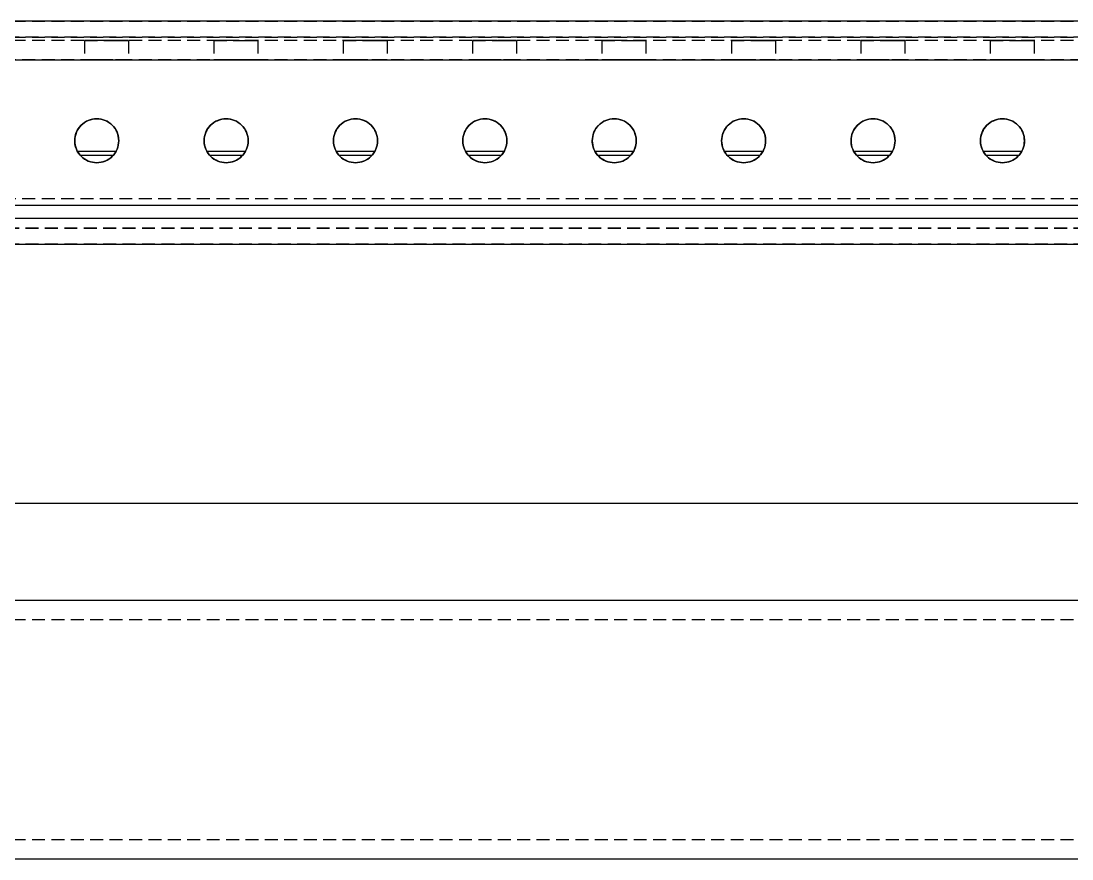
# Model space of a CAD drawing. Header units: metres. Extents: x -200 to 4040, y -1684 to 360.
# Drawn here: x 1688.3 to 1850.8, y -775 to -645.5 of the extents above; entities that cross this region are included whole.
import ezdxf

# ---------------------------------------------------------------- set-up
doc = ezdxf.new("R2010")
doc.units = ezdxf.units.M
doc.linetypes.add('DASHED2', pattern=[3, 2, -1])
for name, color, linetype in [('GIZLI', 8, 'DASHED2'), ('GORUNEN', 7, 'Continuous'), ('TEGET', 9, 'Continuous')]:
    doc.layers.add(name, color=color, linetype=linetype)

msp = doc.modelspace()

# ---------------------------------------------------------------- linework, layer by layer
at = {"layer": 'GIZLI'}
for points in [[(2630, -645.5), (445, -645.5)], [(445, -645.5), (2630, -645.5)], [(445, -645.5), (2630, -645.5)], [(2630, -648), (445, -648)], [(445, -648), (2630, -648)], [(2630, -648), (445, -648)], [(445, -648), (2630, -648)], [(2670, -648.5), (1121.5, -648.5)], [(2670, -648.5), (1121.5, -648.5)], [(1699.87, -648.5), (1698.1, -648.5)], [(1698.1, -648.5), (1703.13, -648.5)], [(1698.1, -648.5), (1698.1, -651.5)], [(1704.9, -648.5), (1699.87, -648.5)], [(1703.13, -648.5), (1704.9, -648.5)], [(1704.9, -648.5), (1704.9, -651.5)], [(1719.87, -648.5), (1718.1, -648.5)], [(1718.1, -648.5), (1723.13, -648.5)], [(1718.1, -648.5), (1718.1, -651.5)], [(1724.9, -648.5), (1719.87, -648.5)], [(1723.13, -648.5), (1724.9, -648.5)], [(1724.9, -648.5), (1724.9, -651.5)], [(1739.87, -648.5), (1738.1, -648.5)], [(1738.1, -648.5), (1743.13, -648.5)], [(1738.1, -648.5), (1738.1, -651.5)], [(1744.9, -648.5), (1739.87, -648.5)], [(1743.13, -648.5), (1744.9, -648.5)], [(1744.9, -648.5), (1744.9, -651.5)], [(1759.87, -648.5), (1758.1, -648.5)], [(1758.1, -648.5), (1763.13, -648.5)], [(1758.1, -648.5), (1758.1, -651.5)], [(1764.9, -648.5), (1759.87, -648.5)], [(1763.13, -648.5), (1764.9, -648.5)], [(1764.9, -648.5), (1764.9, -651.5)], [(1779.87, -648.5), (1778.1, -648.5)], [(1778.1, -648.5), (1783.13, -648.5)], [(1778.1, -648.5), (1778.1, -651.5)], [(1784.9, -648.5), (1779.87, -648.5)], [(1783.13, -648.5), (1784.9, -648.5)], [(1784.9, -648.5), (1784.9, -651.5)], [(1799.87, -648.5), (1798.1, -648.5)], [(1798.1, -648.5), (1803.13, -648.5)], [(1798.1, -648.5), (1798.1, -651.5)], [(1804.9, -648.5), (1799.87, -648.5)], [(1803.13, -648.5), (1804.9, -648.5)], [(1804.9, -648.5), (1804.9, -651.5)], [(1819.87, -648.5), (1818.1, -648.5)], [(1818.1, -648.5), (1823.13, -648.5)], [(1818.1, -648.5), (1818.1, -651.5)], [(1824.9, -648.5), (1819.87, -648.5)], [(1823.13, -648.5), (1824.9, -648.5)], [(1824.9, -648.5), (1824.9, -651.5)], [(1839.87, -648.5), (1838.1, -648.5)], [(1838.1, -648.5), (1843.13, -648.5)], [(1838.1, -648.5), (1838.1, -651.5)], [(1844.9, -648.5), (1839.87, -648.5)], [(1843.13, -648.5), (1844.9, -648.5)], [(1844.9, -648.5), (1844.9, -651.5)], [(3061.5, -651.5), (1121.5, -651.5)], [(3061.5, -651.5), (1121.5, -651.5)], [(1699.87, -651.5), (1698.1, -651.5)], [(1698.1, -651.5), (1703.13, -651.5)], [(1704.9, -651.5), (1699.87, -651.5)], [(1703.13, -651.5), (1704.9, -651.5)], [(1719.87, -651.5), (1718.1, -651.5)], [(1718.1, -651.5), (1723.13, -651.5)], [(1724.9, -651.5), (1719.87, -651.5)], [(1723.13, -651.5), (1724.9, -651.5)], [(1739.87, -651.5), (1738.1, -651.5)], [(1738.1, -651.5), (1743.13, -651.5)], [(1744.9, -651.5), (1739.87, -651.5)], [(1743.13, -651.5), (1744.9, -651.5)], [(1759.87, -651.5), (1758.1, -651.5)], [(1758.1, -651.5), (1763.13, -651.5)], [(1764.9, -651.5), (1759.87, -651.5)], [(1763.13, -651.5), (1764.9, -651.5)], [(1779.87, -651.5), (1778.1, -651.5)], [(1778.1, -651.5), (1783.13, -651.5)], [(1784.9, -651.5), (1779.87, -651.5)], [(1783.13, -651.5), (1784.9, -651.5)], [(1799.87, -651.5), (1798.1, -651.5)], [(1798.1, -651.5), (1803.13, -651.5)], [(1804.9, -651.5), (1799.87, -651.5)], [(1803.13, -651.5), (1804.9, -651.5)], [(1819.87, -651.5), (1818.1, -651.5)], [(1818.1, -651.5), (1823.13, -651.5)], [(1824.9, -651.5), (1819.87, -651.5)], [(1823.13, -651.5), (1824.9, -651.5)], [(1839.87, -651.5), (1838.1, -651.5)], [(1838.1, -651.5), (1843.13, -651.5)], [(1844.9, -651.5), (1839.87, -651.5)], [(1843.13, -651.5), (1844.9, -651.5)], [(1696.6, -664), (1696.615, -663.676), (1696.662, -663.355), (1696.738, -663.04), (1696.845, -662.733), (1696.98, -662.439), (1697.142, -662.158), (1697.331, -661.894), (1697.544, -661.649), (1697.779, -661.426), (1698.034, -661.226), (1698.307, -661.051), (1698.596, -660.903), (1698.897, -660.784), (1699.209, -660.693), (1699.528, -660.633), (1699.763, -660.608), (1700, -660.6)], [(1696.6, -664), (1696.616, -663.667), (1696.665, -663.337), (1696.746, -663.013), (1696.859, -662.699), (1697.001, -662.397), (1697.173, -662.111), (1697.372, -661.843), (1697.596, -661.596), (1697.843, -661.372), (1698.111, -661.173), (1698.397, -661.001), (1698.699, -660.859), (1699.013, -660.746), (1699.337, -660.665), (1699.667, -660.616), (1700, -660.6)], [(1700, -660.6), (1699.667, -660.616), (1699.337, -660.665), (1699.013, -660.746), (1698.699, -660.859), (1698.397, -661.001), (1698.111, -661.173), (1697.843, -661.372), (1697.596, -661.596), (1697.372, -661.843), (1697.173, -662.111), (1697.001, -662.397), (1696.859, -662.699), (1696.746, -663.013), (1696.665, -663.337), (1696.616, -663.667), (1696.6, -664)], [(1700, -660.6), (1700.324, -660.615), (1700.645, -660.662), (1700.96, -660.738), (1701.267, -660.845), (1701.561, -660.98), (1701.842, -661.142), (1702.106, -661.331), (1702.351, -661.544), (1702.574, -661.779), (1702.774, -662.034), (1702.949, -662.307), (1703.097, -662.596), (1703.216, -662.897), (1703.307, -663.209), (1703.367, -663.528), (1703.392, -663.763), (1703.4, -664)], [(1700, -660.6), (1700.333, -660.616), (1700.663, -660.665), (1700.987, -660.746), (1701.301, -660.859), (1701.603, -661.001), (1701.889, -661.173), (1702.157, -661.372), (1702.404, -661.596), (1702.628, -661.843), (1702.827, -662.111), (1702.999, -662.397), (1703.141, -662.699), (1703.254, -663.013), (1703.335, -663.337), (1703.384, -663.667), (1703.4, -664)], [(1703.4, -664), (1703.384, -663.667), (1703.335, -663.337), (1703.254, -663.013), (1703.141, -662.699), (1702.999, -662.397), (1702.827, -662.111), (1702.628, -661.843), (1702.404, -661.596), (1702.157, -661.372), (1701.889, -661.173), (1701.603, -661.001), (1701.301, -660.859), (1700.987, -660.746), (1700.663, -660.665), (1700.333, -660.616), (1700, -660.6)], [(1716.6, -664), (1716.615, -663.676), (1716.662, -663.355), (1716.738, -663.04), (1716.845, -662.733), (1716.98, -662.439), (1717.142, -662.158), (1717.331, -661.894), (1717.544, -661.649), (1717.779, -661.426), (1718.034, -661.226), (1718.307, -661.051), (1718.596, -660.903), (1718.897, -660.784), (1719.209, -660.693), (1719.528, -660.633), (1719.763, -660.608), (1720, -660.6)], [(1716.6, -664), (1716.616, -663.667), (1716.665, -663.337), (1716.746, -663.013), (1716.859, -662.699), (1717.001, -662.397), (1717.173, -662.111), (1717.372, -661.843), (1717.596, -661.596), (1717.843, -661.372), (1718.111, -661.173), (1718.397, -661.001), (1718.699, -660.859), (1719.013, -660.746), (1719.337, -660.665), (1719.667, -660.616), (1720, -660.6)], [(1720, -660.6), (1719.667, -660.616), (1719.337, -660.665), (1719.013, -660.746), (1718.699, -660.859), (1718.397, -661.001), (1718.111, -661.173), (1717.843, -661.372), (1717.596, -661.596), (1717.372, -661.843), (1717.173, -662.111), (1717.001, -662.397), (1716.859, -662.699), (1716.746, -663.013), (1716.665, -663.337), (1716.616, -663.667), (1716.6, -664)], [(1720, -660.6), (1720.324, -660.615), (1720.645, -660.662), (1720.96, -660.738), (1721.267, -660.845), (1721.561, -660.98), (1721.842, -661.142), (1722.106, -661.331), (1722.351, -661.544), (1722.574, -661.779), (1722.774, -662.034), (1722.949, -662.307), (1723.097, -662.596), (1723.216, -662.897), (1723.307, -663.209), (1723.367, -663.528), (1723.392, -663.763), (1723.4, -664)], [(1720, -660.6), (1720.333, -660.616), (1720.663, -660.665), (1720.987, -660.746), (1721.301, -660.859), (1721.603, -661.001), (1721.889, -661.173), (1722.157, -661.372), (1722.404, -661.596), (1722.628, -661.843), (1722.827, -662.111), (1722.999, -662.397), (1723.141, -662.699), (1723.254, -663.013), (1723.335, -663.337), (1723.384, -663.667), (1723.4, -664)], [(1723.4, -664), (1723.384, -663.667), (1723.335, -663.337), (1723.254, -663.013), (1723.141, -662.699), (1722.999, -662.397), (1722.827, -662.111), (1722.628, -661.843), (1722.404, -661.596), (1722.157, -661.372), (1721.889, -661.173), (1721.603, -661.001), (1721.301, -660.859), (1720.987, -660.746), (1720.663, -660.665), (1720.333, -660.616), (1720, -660.6)], [(1736.6, -664), (1736.615, -663.676), (1736.662, -663.355), (1736.738, -663.04), (1736.845, -662.733), (1736.98, -662.439), (1737.142, -662.158), (1737.331, -661.894), (1737.544, -661.649), (1737.779, -661.426), (1738.034, -661.226), (1738.307, -661.051), (1738.596, -660.903), (1738.897, -660.784), (1739.209, -660.693), (1739.528, -660.633), (1739.763, -660.608), (1740, -660.6)], [(1736.6, -664), (1736.616, -663.667), (1736.665, -663.337), (1736.746, -663.013), (1736.859, -662.699), (1737.001, -662.397), (1737.173, -662.111), (1737.372, -661.843), (1737.596, -661.596), (1737.843, -661.372), (1738.111, -661.173), (1738.397, -661.001), (1738.699, -660.859), (1739.013, -660.746), (1739.337, -660.665), (1739.667, -660.616), (1740, -660.6)], [(1740, -660.6), (1739.667, -660.616), (1739.337, -660.665), (1739.013, -660.746), (1738.699, -660.859), (1738.397, -661.001), (1738.111, -661.173), (1737.843, -661.372), (1737.596, -661.596), (1737.372, -661.843), (1737.173, -662.111), (1737.001, -662.397), (1736.859, -662.699), (1736.746, -663.013), (1736.665, -663.337), (1736.616, -663.667), (1736.6, -664)], [(1740, -660.6), (1740.324, -660.615), (1740.645, -660.662), (1740.96, -660.738), (1741.267, -660.845), (1741.561, -660.98), (1741.842, -661.142), (1742.106, -661.331), (1742.351, -661.544), (1742.574, -661.779), (1742.774, -662.034), (1742.949, -662.307), (1743.097, -662.596), (1743.216, -662.897), (1743.307, -663.209), (1743.367, -663.528), (1743.392, -663.763), (1743.4, -664)], [(1740, -660.6), (1740.333, -660.616), (1740.663, -660.665), (1740.987, -660.746), (1741.301, -660.859), (1741.603, -661.001), (1741.889, -661.173), (1742.157, -661.372), (1742.404, -661.596), (1742.628, -661.843), (1742.827, -662.111), (1742.999, -662.397), (1743.141, -662.699), (1743.254, -663.013), (1743.335, -663.337), (1743.384, -663.667), (1743.4, -664)], [(1743.4, -664), (1743.384, -663.667), (1743.335, -663.337), (1743.254, -663.013), (1743.141, -662.699), (1742.999, -662.397), (1742.827, -662.111), (1742.628, -661.843), (1742.404, -661.596), (1742.157, -661.372), (1741.889, -661.173), (1741.603, -661.001), (1741.301, -660.859), (1740.987, -660.746), (1740.663, -660.665), (1740.333, -660.616), (1740, -660.6)], [(1756.6, -664), (1756.615, -663.676), (1756.662, -663.355), (1756.738, -663.04), (1756.845, -662.733), (1756.98, -662.439), (1757.142, -662.158), (1757.331, -661.894), (1757.544, -661.649), (1757.779, -661.426), (1758.034, -661.226), (1758.307, -661.051), (1758.596, -660.903), (1758.897, -660.784), (1759.209, -660.693), (1759.528, -660.633), (1759.763, -660.608), (1760, -660.6)], [(1756.6, -664), (1756.616, -663.667), (1756.665, -663.337), (1756.746, -663.013), (1756.859, -662.699), (1757.001, -662.397), (1757.173, -662.111), (1757.372, -661.843), (1757.596, -661.596), (1757.843, -661.372), (1758.111, -661.173), (1758.397, -661.001), (1758.699, -660.859), (1759.013, -660.746), (1759.337, -660.665), (1759.667, -660.616), (1760, -660.6)], [(1760, -660.6), (1759.667, -660.616), (1759.337, -660.665), (1759.013, -660.746), (1758.699, -660.859), (1758.397, -661.001), (1758.111, -661.173), (1757.843, -661.372), (1757.596, -661.596), (1757.372, -661.843), (1757.173, -662.111), (1757.001, -662.397), (1756.859, -662.699), (1756.746, -663.013), (1756.665, -663.337), (1756.616, -663.667), (1756.6, -664)], [(1760, -660.6), (1760.324, -660.615), (1760.645, -660.662), (1760.96, -660.738), (1761.267, -660.845), (1761.561, -660.98), (1761.842, -661.142), (1762.106, -661.331), (1762.351, -661.544), (1762.574, -661.779), (1762.774, -662.034), (1762.949, -662.307), (1763.097, -662.596), (1763.216, -662.897), (1763.307, -663.209), (1763.367, -663.528), (1763.392, -663.763), (1763.4, -664)], [(1760, -660.6), (1760.333, -660.616), (1760.663, -660.665), (1760.987, -660.746), (1761.301, -660.859), (1761.603, -661.001), (1761.889, -661.173), (1762.157, -661.372), (1762.404, -661.596), (1762.628, -661.843), (1762.827, -662.111), (1762.999, -662.397), (1763.141, -662.699), (1763.254, -663.013), (1763.335, -663.337), (1763.384, -663.667), (1763.4, -664)], [(1763.4, -664), (1763.384, -663.667), (1763.335, -663.337), (1763.254, -663.013), (1763.141, -662.699), (1762.999, -662.397), (1762.827, -662.111), (1762.628, -661.843), (1762.404, -661.596), (1762.157, -661.372), (1761.889, -661.173), (1761.603, -661.001), (1761.301, -660.859), (1760.987, -660.746), (1760.663, -660.665), (1760.333, -660.616), (1760, -660.6)], [(1776.6, -664), (1776.615, -663.676), (1776.662, -663.355), (1776.738, -663.04), (1776.845, -662.733), (1776.98, -662.439), (1777.142, -662.158), (1777.331, -661.894), (1777.544, -661.649), (1777.779, -661.426), (1778.034, -661.226), (1778.307, -661.051), (1778.596, -660.903), (1778.897, -660.784), (1779.209, -660.693), (1779.528, -660.633), (1779.763, -660.608), (1780, -660.6)], [(1776.6, -664), (1776.616, -663.667), (1776.665, -663.337), (1776.746, -663.013), (1776.859, -662.699), (1777.001, -662.397), (1777.173, -662.111), (1777.372, -661.843), (1777.596, -661.596), (1777.843, -661.372), (1778.111, -661.173), (1778.397, -661.001), (1778.699, -660.859), (1779.013, -660.746), (1779.337, -660.665), (1779.667, -660.616), (1780, -660.6)], [(1780, -660.6), (1779.667, -660.616), (1779.337, -660.665), (1779.013, -660.746), (1778.699, -660.859), (1778.397, -661.001), (1778.111, -661.173), (1777.843, -661.372), (1777.596, -661.596), (1777.372, -661.843), (1777.173, -662.111), (1777.001, -662.397), (1776.859, -662.699), (1776.746, -663.013), (1776.665, -663.337), (1776.616, -663.667), (1776.6, -664)], [(1780, -660.6), (1780.324, -660.615), (1780.645, -660.662), (1780.96, -660.738), (1781.267, -660.845), (1781.561, -660.98), (1781.842, -661.142), (1782.106, -661.331), (1782.351, -661.544), (1782.574, -661.779), (1782.774, -662.034), (1782.949, -662.307), (1783.097, -662.596), (1783.216, -662.897), (1783.307, -663.209), (1783.367, -663.528), (1783.392, -663.763), (1783.4, -664)], [(1780, -660.6), (1780.333, -660.616), (1780.663, -660.665), (1780.987, -660.746), (1781.301, -660.859), (1781.603, -661.001), (1781.889, -661.173), (1782.157, -661.372), (1782.404, -661.596), (1782.628, -661.843), (1782.827, -662.111), (1782.999, -662.397), (1783.141, -662.699), (1783.254, -663.013), (1783.335, -663.337), (1783.384, -663.667), (1783.4, -664)], [(1783.4, -664), (1783.384, -663.667), (1783.335, -663.337), (1783.254, -663.013), (1783.141, -662.699), (1782.999, -662.397), (1782.827, -662.111), (1782.628, -661.843), (1782.404, -661.596), (1782.157, -661.372), (1781.889, -661.173), (1781.603, -661.001), (1781.301, -660.859), (1780.987, -660.746), (1780.663, -660.665), (1780.333, -660.616), (1780, -660.6)], [(1796.6, -664), (1796.615, -663.676), (1796.662, -663.355), (1796.738, -663.04), (1796.845, -662.733), (1796.98, -662.439), (1797.142, -662.158), (1797.331, -661.894), (1797.544, -661.649), (1797.779, -661.426), (1798.034, -661.226), (1798.307, -661.051), (1798.596, -660.903), (1798.897, -660.784), (1799.209, -660.693), (1799.528, -660.633), (1799.763, -660.608), (1800, -660.6)], [(1796.6, -664), (1796.616, -663.667), (1796.665, -663.337), (1796.746, -663.013), (1796.859, -662.699), (1797.001, -662.397), (1797.173, -662.111), (1797.372, -661.843), (1797.596, -661.596), (1797.843, -661.372), (1798.111, -661.173), (1798.397, -661.001), (1798.699, -660.859), (1799.013, -660.746), (1799.337, -660.665), (1799.667, -660.616), (1800, -660.6)], [(1800, -660.6), (1799.667, -660.616), (1799.337, -660.665), (1799.013, -660.746), (1798.699, -660.859), (1798.397, -661.001), (1798.111, -661.173), (1797.843, -661.372), (1797.596, -661.596), (1797.372, -661.843), (1797.173, -662.111), (1797.001, -662.397), (1796.859, -662.699), (1796.746, -663.013), (1796.665, -663.337), (1796.616, -663.667), (1796.6, -664)], [(1800, -660.6), (1800.324, -660.615), (1800.645, -660.662), (1800.96, -660.738), (1801.267, -660.845), (1801.561, -660.98), (1801.842, -661.142), (1802.106, -661.331), (1802.351, -661.544), (1802.574, -661.779), (1802.774, -662.034), (1802.949, -662.307), (1803.097, -662.596), (1803.216, -662.897), (1803.307, -663.209), (1803.367, -663.528), (1803.392, -663.763), (1803.4, -664)], [(1800, -660.6), (1800.333, -660.616), (1800.663, -660.665), (1800.987, -660.746), (1801.301, -660.859), (1801.603, -661.001), (1801.889, -661.173), (1802.157, -661.372), (1802.404, -661.596), (1802.628, -661.843), (1802.827, -662.111), (1802.999, -662.397), (1803.141, -662.699), (1803.254, -663.013), (1803.335, -663.337), (1803.384, -663.667), (1803.4, -664)], [(1803.4, -664), (1803.384, -663.667), (1803.335, -663.337), (1803.254, -663.013), (1803.141, -662.699), (1802.999, -662.397), (1802.827, -662.111), (1802.628, -661.843), (1802.404, -661.596), (1802.157, -661.372), (1801.889, -661.173), (1801.603, -661.001), (1801.301, -660.859), (1800.987, -660.746), (1800.663, -660.665), (1800.333, -660.616), (1800, -660.6)], [(1816.6, -664), (1816.615, -663.676), (1816.662, -663.355), (1816.738, -663.04), (1816.845, -662.733), (1816.98, -662.439), (1817.142, -662.158), (1817.331, -661.894), (1817.544, -661.649), (1817.779, -661.426), (1818.034, -661.226), (1818.307, -661.051), (1818.596, -660.903), (1818.897, -660.784), (1819.209, -660.693), (1819.528, -660.633), (1819.763, -660.608), (1820, -660.6)], [(1816.6, -664), (1816.616, -663.667), (1816.665, -663.337), (1816.746, -663.013), (1816.859, -662.699), (1817.001, -662.397), (1817.173, -662.111), (1817.372, -661.843), (1817.596, -661.596), (1817.843, -661.372), (1818.111, -661.173), (1818.397, -661.001), (1818.699, -660.859), (1819.013, -660.746), (1819.337, -660.665), (1819.667, -660.616), (1820, -660.6)], [(1820, -660.6), (1819.667, -660.616), (1819.337, -660.665), (1819.013, -660.746), (1818.699, -660.859), (1818.397, -661.001), (1818.111, -661.173), (1817.843, -661.372), (1817.596, -661.596), (1817.372, -661.843), (1817.173, -662.111), (1817.001, -662.397), (1816.859, -662.699), (1816.746, -663.013), (1816.665, -663.337), (1816.616, -663.667), (1816.6, -664)], [(1820, -660.6), (1820.324, -660.615), (1820.645, -660.662), (1820.96, -660.738), (1821.267, -660.845), (1821.561, -660.98), (1821.842, -661.142), (1822.106, -661.331), (1822.351, -661.544), (1822.574, -661.779), (1822.774, -662.034), (1822.949, -662.307), (1823.097, -662.596), (1823.216, -662.897), (1823.307, -663.209), (1823.367, -663.528), (1823.392, -663.763), (1823.4, -664)], [(1820, -660.6), (1820.333, -660.616), (1820.663, -660.665), (1820.987, -660.746), (1821.301, -660.859), (1821.603, -661.001), (1821.889, -661.173), (1822.157, -661.372), (1822.404, -661.596), (1822.628, -661.843), (1822.827, -662.111), (1822.999, -662.397), (1823.141, -662.699), (1823.254, -663.013), (1823.335, -663.337), (1823.384, -663.667), (1823.4, -664)], [(1823.4, -664), (1823.384, -663.667), (1823.335, -663.337), (1823.254, -663.013), (1823.141, -662.699), (1822.999, -662.397), (1822.827, -662.111), (1822.628, -661.843), (1822.404, -661.596), (1822.157, -661.372), (1821.889, -661.173), (1821.603, -661.001), (1821.301, -660.859), (1820.987, -660.746), (1820.663, -660.665), (1820.333, -660.616), (1820, -660.6)], [(1836.6, -664), (1836.615, -663.676), (1836.662, -663.355), (1836.738, -663.04), (1836.845, -662.733), (1836.98, -662.439), (1837.142, -662.158), (1837.331, -661.894), (1837.544, -661.649), (1837.779, -661.426), (1838.034, -661.226), (1838.307, -661.051), (1838.596, -660.903), (1838.897, -660.784), (1839.209, -660.693), (1839.528, -660.633), (1839.763, -660.608), (1840, -660.6)], [(1836.6, -664), (1836.616, -663.667), (1836.665, -663.337), (1836.746, -663.013), (1836.859, -662.699), (1837.001, -662.397), (1837.173, -662.111), (1837.372, -661.843), (1837.596, -661.596), (1837.843, -661.372), (1838.111, -661.173), (1838.397, -661.001), (1838.699, -660.859), (1839.013, -660.746), (1839.337, -660.665), (1839.667, -660.616), (1840, -660.6)], [(1840, -660.6), (1839.667, -660.616), (1839.337, -660.665), (1839.013, -660.746), (1838.699, -660.859), (1838.397, -661.001), (1838.111, -661.173), (1837.843, -661.372), (1837.596, -661.596), (1837.372, -661.843), (1837.173, -662.111), (1837.001, -662.397), (1836.859, -662.699), (1836.746, -663.013), (1836.665, -663.337), (1836.616, -663.667), (1836.6, -664)], [(1840, -660.6), (1840.324, -660.615), (1840.645, -660.662), (1840.96, -660.738), (1841.267, -660.845), (1841.561, -660.98), (1841.842, -661.142), (1842.106, -661.331), (1842.351, -661.544), (1842.574, -661.779), (1842.774, -662.034), (1842.949, -662.307), (1843.097, -662.596), (1843.216, -662.897), (1843.307, -663.209), (1843.367, -663.528), (1843.392, -663.763), (1843.4, -664)], [(1840, -660.6), (1840.333, -660.616), (1840.663, -660.665), (1840.987, -660.746), (1841.301, -660.859), (1841.603, -661.001), (1841.889, -661.173), (1842.157, -661.372), (1842.404, -661.596), (1842.628, -661.843), (1842.827, -662.111), (1842.999, -662.397), (1843.141, -662.699), (1843.254, -663.013), (1843.335, -663.337), (1843.384, -663.667), (1843.4, -664)], [(1843.4, -664), (1843.384, -663.667), (1843.335, -663.337), (1843.254, -663.013), (1843.141, -662.699), (1842.999, -662.397), (1842.827, -662.111), (1842.628, -661.843), (1842.404, -661.596), (1842.157, -661.372), (1841.889, -661.173), (1841.603, -661.001), (1841.301, -660.859), (1840.987, -660.746), (1840.663, -660.665), (1840.333, -660.616), (1840, -660.6)], [(1700, -667.4), (1699.676, -667.385), (1699.355, -667.338), (1699.04, -667.262), (1698.733, -667.155), (1698.439, -667.02), (1698.158, -666.858), (1697.894, -666.669), (1697.649, -666.456), (1697.426, -666.221), (1697.226, -665.966), (1697.051, -665.693), (1696.903, -665.404), (1696.784, -665.103), (1696.693, -664.791), (1696.633, -664.472), (1696.608, -664.237), (1696.6, -664)], [(1700, -667.4), (1699.667, -667.384), (1699.337, -667.335), (1699.013, -667.254), (1698.699, -667.141), (1698.397, -666.999), (1698.111, -666.827), (1697.843, -666.628), (1697.596, -666.404), (1697.372, -666.157), (1697.173, -665.889), (1697.001, -665.603), (1696.859, -665.301), (1696.746, -664.987), (1696.665, -664.663), (1696.616, -664.333), (1696.6, -664)], [(1696.6, -664), (1696.616, -664.333), (1696.665, -664.663), (1696.746, -664.987), (1696.859, -665.301), (1697.001, -665.603), (1697.173, -665.889), (1697.372, -666.157), (1697.596, -666.404), (1697.843, -666.628), (1698.111, -666.827), (1698.397, -666.999), (1698.699, -667.141), (1699.013, -667.254), (1699.337, -667.335), (1699.667, -667.384), (1700, -667.4)], [(1703.4, -664), (1703.385, -664.324), (1703.338, -664.645), (1703.262, -664.96), (1703.155, -665.267), (1703.02, -665.561), (1702.858, -665.842), (1702.669, -666.106), (1702.456, -666.351), (1702.221, -666.574), (1701.966, -666.774), (1701.693, -666.949), (1701.404, -667.097), (1701.103, -667.216), (1700.791, -667.307), (1700.472, -667.367), (1700.237, -667.392), (1700, -667.4)], [(1703.4, -664), (1703.384, -664.333), (1703.335, -664.663), (1703.254, -664.987), (1703.141, -665.301), (1702.999, -665.603), (1702.827, -665.889), (1702.628, -666.157), (1702.404, -666.404), (1702.157, -666.628), (1701.889, -666.827), (1701.603, -666.999), (1701.301, -667.141), (1700.987, -667.254), (1700.663, -667.335), (1700.333, -667.384), (1700, -667.4)], [(1700, -667.4), (1700.333, -667.384), (1700.663, -667.335), (1700.987, -667.254), (1701.301, -667.141), (1701.603, -666.999), (1701.889, -666.827), (1702.157, -666.628), (1702.404, -666.404), (1702.628, -666.157), (1702.827, -665.889), (1702.999, -665.603), (1703.141, -665.301), (1703.254, -664.987), (1703.335, -664.663), (1703.384, -664.333), (1703.4, -664)], [(1720, -667.4), (1719.676, -667.385), (1719.355, -667.338), (1719.04, -667.262), (1718.733, -667.155), (1718.439, -667.02), (1718.158, -666.858), (1717.894, -666.669), (1717.649, -666.456), (1717.426, -666.221), (1717.226, -665.966), (1717.051, -665.693), (1716.903, -665.404), (1716.784, -665.103), (1716.693, -664.791), (1716.633, -664.472), (1716.608, -664.237), (1716.6, -664)], [(1720, -667.4), (1719.667, -667.384), (1719.337, -667.335), (1719.013, -667.254), (1718.699, -667.141), (1718.397, -666.999), (1718.111, -666.827), (1717.843, -666.628), (1717.596, -666.404), (1717.372, -666.157), (1717.173, -665.889), (1717.001, -665.603), (1716.859, -665.301), (1716.746, -664.987), (1716.665, -664.663), (1716.616, -664.333), (1716.6, -664)], [(1716.6, -664), (1716.616, -664.333), (1716.665, -664.663), (1716.746, -664.987), (1716.859, -665.301), (1717.001, -665.603), (1717.173, -665.889), (1717.372, -666.157), (1717.596, -666.404), (1717.843, -666.628), (1718.111, -666.827), (1718.397, -666.999), (1718.699, -667.141), (1719.013, -667.254), (1719.337, -667.335), (1719.667, -667.384), (1720, -667.4)], [(1723.4, -664), (1723.385, -664.324), (1723.338, -664.645), (1723.262, -664.96), (1723.155, -665.267), (1723.02, -665.561), (1722.858, -665.842), (1722.669, -666.106), (1722.456, -666.351), (1722.221, -666.574), (1721.966, -666.774), (1721.693, -666.949), (1721.404, -667.097), (1721.103, -667.216), (1720.791, -667.307), (1720.472, -667.367), (1720.237, -667.392), (1720, -667.4)], [(1723.4, -664), (1723.384, -664.333), (1723.335, -664.663), (1723.254, -664.987), (1723.141, -665.301), (1722.999, -665.603), (1722.827, -665.889), (1722.628, -666.157), (1722.404, -666.404), (1722.157, -666.628), (1721.889, -666.827), (1721.603, -666.999), (1721.301, -667.141), (1720.987, -667.254), (1720.663, -667.335), (1720.333, -667.384), (1720, -667.4)], [(1720, -667.4), (1720.333, -667.384), (1720.663, -667.335), (1720.987, -667.254), (1721.301, -667.141), (1721.603, -666.999), (1721.889, -666.827), (1722.157, -666.628), (1722.404, -666.404), (1722.628, -666.157), (1722.827, -665.889), (1722.999, -665.603), (1723.141, -665.301), (1723.254, -664.987), (1723.335, -664.663), (1723.384, -664.333), (1723.4, -664)], [(1740, -667.4), (1739.676, -667.385), (1739.355, -667.338), (1739.04, -667.262), (1738.733, -667.155), (1738.439, -667.02), (1738.158, -666.858), (1737.894, -666.669), (1737.649, -666.456), (1737.426, -666.221), (1737.226, -665.966), (1737.051, -665.693), (1736.903, -665.404), (1736.784, -665.103), (1736.693, -664.791), (1736.633, -664.472), (1736.608, -664.237), (1736.6, -664)], [(1740, -667.4), (1739.667, -667.384), (1739.337, -667.335), (1739.013, -667.254), (1738.699, -667.141), (1738.397, -666.999), (1738.111, -666.827), (1737.843, -666.628), (1737.596, -666.404), (1737.372, -666.157), (1737.173, -665.889), (1737.001, -665.603), (1736.859, -665.301), (1736.746, -664.987), (1736.665, -664.663), (1736.616, -664.333), (1736.6, -664)], [(1736.6, -664), (1736.616, -664.333), (1736.665, -664.663), (1736.746, -664.987), (1736.859, -665.301), (1737.001, -665.603), (1737.173, -665.889), (1737.372, -666.157), (1737.596, -666.404), (1737.843, -666.628), (1738.111, -666.827), (1738.397, -666.999), (1738.699, -667.141), (1739.013, -667.254), (1739.337, -667.335), (1739.667, -667.384), (1740, -667.4)], [(1743.4, -664), (1743.385, -664.324), (1743.338, -664.645), (1743.262, -664.96), (1743.155, -665.267), (1743.02, -665.561), (1742.858, -665.842), (1742.669, -666.106), (1742.456, -666.351), (1742.221, -666.574), (1741.966, -666.774), (1741.693, -666.949), (1741.404, -667.097), (1741.103, -667.216), (1740.791, -667.307), (1740.472, -667.367), (1740.237, -667.392), (1740, -667.4)], [(1743.4, -664), (1743.384, -664.333), (1743.335, -664.663), (1743.254, -664.987), (1743.141, -665.301), (1742.999, -665.603), (1742.827, -665.889), (1742.628, -666.157), (1742.404, -666.404), (1742.157, -666.628), (1741.889, -666.827), (1741.603, -666.999), (1741.301, -667.141), (1740.987, -667.254), (1740.663, -667.335), (1740.333, -667.384), (1740, -667.4)], [(1740, -667.4), (1740.333, -667.384), (1740.663, -667.335), (1740.987, -667.254), (1741.301, -667.141), (1741.603, -666.999), (1741.889, -666.827), (1742.157, -666.628), (1742.404, -666.404), (1742.628, -666.157), (1742.827, -665.889), (1742.999, -665.603), (1743.141, -665.301), (1743.254, -664.987), (1743.335, -664.663), (1743.384, -664.333), (1743.4, -664)], [(1760, -667.4), (1759.676, -667.385), (1759.355, -667.338), (1759.04, -667.262), (1758.733, -667.155), (1758.439, -667.02), (1758.158, -666.858), (1757.894, -666.669), (1757.649, -666.456), (1757.426, -666.221), (1757.226, -665.966), (1757.051, -665.693), (1756.903, -665.404), (1756.784, -665.103), (1756.693, -664.791), (1756.633, -664.472), (1756.608, -664.237), (1756.6, -664)], [(1760, -667.4), (1759.667, -667.384), (1759.337, -667.335), (1759.013, -667.254), (1758.699, -667.141), (1758.397, -666.999), (1758.111, -666.827), (1757.843, -666.628), (1757.596, -666.404), (1757.372, -666.157), (1757.173, -665.889), (1757.001, -665.603), (1756.859, -665.301), (1756.746, -664.987), (1756.665, -664.663), (1756.616, -664.333), (1756.6, -664)], [(1756.6, -664), (1756.616, -664.333), (1756.665, -664.663), (1756.746, -664.987), (1756.859, -665.301), (1757.001, -665.603), (1757.173, -665.889), (1757.372, -666.157), (1757.596, -666.404), (1757.843, -666.628), (1758.111, -666.827), (1758.397, -666.999), (1758.699, -667.141), (1759.013, -667.254), (1759.337, -667.335), (1759.667, -667.384), (1760, -667.4)], [(1763.4, -664), (1763.385, -664.324), (1763.338, -664.645), (1763.262, -664.96), (1763.155, -665.267), (1763.02, -665.561), (1762.858, -665.842), (1762.669, -666.106), (1762.456, -666.351), (1762.221, -666.574), (1761.966, -666.774), (1761.693, -666.949), (1761.404, -667.097), (1761.103, -667.216), (1760.791, -667.307), (1760.472, -667.367), (1760.237, -667.392), (1760, -667.4)], [(1763.4, -664), (1763.384, -664.333), (1763.335, -664.663), (1763.254, -664.987), (1763.141, -665.301), (1762.999, -665.603), (1762.827, -665.889), (1762.628, -666.157), (1762.404, -666.404), (1762.157, -666.628), (1761.889, -666.827), (1761.603, -666.999), (1761.301, -667.141), (1760.987, -667.254), (1760.663, -667.335), (1760.333, -667.384), (1760, -667.4)], [(1760, -667.4), (1760.333, -667.384), (1760.663, -667.335), (1760.987, -667.254), (1761.301, -667.141), (1761.603, -666.999), (1761.889, -666.827), (1762.157, -666.628), (1762.404, -666.404), (1762.628, -666.157), (1762.827, -665.889), (1762.999, -665.603), (1763.141, -665.301), (1763.254, -664.987), (1763.335, -664.663), (1763.384, -664.333), (1763.4, -664)], [(1780, -667.4), (1779.676, -667.385), (1779.355, -667.338), (1779.04, -667.262), (1778.733, -667.155), (1778.439, -667.02), (1778.158, -666.858), (1777.894, -666.669), (1777.649, -666.456), (1777.426, -666.221), (1777.226, -665.966), (1777.051, -665.693), (1776.903, -665.404), (1776.784, -665.103), (1776.693, -664.791), (1776.633, -664.472), (1776.608, -664.237), (1776.6, -664)], [(1780, -667.4), (1779.667, -667.384), (1779.337, -667.335), (1779.013, -667.254), (1778.699, -667.141), (1778.397, -666.999), (1778.111, -666.827), (1777.843, -666.628), (1777.596, -666.404), (1777.372, -666.157), (1777.173, -665.889), (1777.001, -665.603), (1776.859, -665.301), (1776.746, -664.987), (1776.665, -664.663), (1776.616, -664.333), (1776.6, -664)], [(1776.6, -664), (1776.616, -664.333), (1776.665, -664.663), (1776.746, -664.987), (1776.859, -665.301), (1777.001, -665.603), (1777.173, -665.889), (1777.372, -666.157), (1777.596, -666.404), (1777.843, -666.628), (1778.111, -666.827), (1778.397, -666.999), (1778.699, -667.141), (1779.013, -667.254), (1779.337, -667.335), (1779.667, -667.384), (1780, -667.4)], [(1783.4, -664), (1783.385, -664.324), (1783.338, -664.645), (1783.262, -664.96), (1783.155, -665.267), (1783.02, -665.561), (1782.858, -665.842), (1782.669, -666.106), (1782.456, -666.351), (1782.221, -666.574), (1781.966, -666.774), (1781.693, -666.949), (1781.404, -667.097), (1781.103, -667.216), (1780.791, -667.307), (1780.472, -667.367), (1780.237, -667.392), (1780, -667.4)], [(1783.4, -664), (1783.384, -664.333), (1783.335, -664.663), (1783.254, -664.987), (1783.141, -665.301), (1782.999, -665.603), (1782.827, -665.889), (1782.628, -666.157), (1782.404, -666.404), (1782.157, -666.628), (1781.889, -666.827), (1781.603, -666.999), (1781.301, -667.141), (1780.987, -667.254), (1780.663, -667.335), (1780.333, -667.384), (1780, -667.4)], [(1780, -667.4), (1780.333, -667.384), (1780.663, -667.335), (1780.987, -667.254), (1781.301, -667.141), (1781.603, -666.999), (1781.889, -666.827), (1782.157, -666.628), (1782.404, -666.404), (1782.628, -666.157), (1782.827, -665.889), (1782.999, -665.603), (1783.141, -665.301), (1783.254, -664.987), (1783.335, -664.663), (1783.384, -664.333), (1783.4, -664)], [(1800, -667.4), (1799.676, -667.385), (1799.355, -667.338), (1799.04, -667.262), (1798.733, -667.155), (1798.439, -667.02), (1798.158, -666.858), (1797.894, -666.669), (1797.649, -666.456), (1797.426, -666.221), (1797.226, -665.966), (1797.051, -665.693), (1796.903, -665.404), (1796.784, -665.103), (1796.693, -664.791), (1796.633, -664.472), (1796.608, -664.237), (1796.6, -664)], [(1800, -667.4), (1799.667, -667.384), (1799.337, -667.335), (1799.013, -667.254), (1798.699, -667.141), (1798.397, -666.999), (1798.111, -666.827), (1797.843, -666.628), (1797.596, -666.404), (1797.372, -666.157), (1797.173, -665.889), (1797.001, -665.603), (1796.859, -665.301), (1796.746, -664.987), (1796.665, -664.663), (1796.616, -664.333), (1796.6, -664)], [(1796.6, -664), (1796.616, -664.333), (1796.665, -664.663), (1796.746, -664.987), (1796.859, -665.301), (1797.001, -665.603), (1797.173, -665.889), (1797.372, -666.157), (1797.596, -666.404), (1797.843, -666.628), (1798.111, -666.827), (1798.397, -666.999), (1798.699, -667.141), (1799.013, -667.254), (1799.337, -667.335), (1799.667, -667.384), (1800, -667.4)], [(1803.4, -664), (1803.385, -664.324), (1803.338, -664.645), (1803.262, -664.96), (1803.155, -665.267), (1803.02, -665.561), (1802.858, -665.842), (1802.669, -666.106), (1802.456, -666.351), (1802.221, -666.574), (1801.966, -666.774), (1801.693, -666.949), (1801.404, -667.097), (1801.103, -667.216), (1800.791, -667.307), (1800.472, -667.367), (1800.237, -667.392), (1800, -667.4)], [(1803.4, -664), (1803.384, -664.333), (1803.335, -664.663), (1803.254, -664.987), (1803.141, -665.301), (1802.999, -665.603), (1802.827, -665.889), (1802.628, -666.157), (1802.404, -666.404), (1802.157, -666.628), (1801.889, -666.827), (1801.603, -666.999), (1801.301, -667.141), (1800.987, -667.254), (1800.663, -667.335), (1800.333, -667.384), (1800, -667.4)], [(1800, -667.4), (1800.333, -667.384), (1800.663, -667.335), (1800.987, -667.254), (1801.301, -667.141), (1801.603, -666.999), (1801.889, -666.827), (1802.157, -666.628), (1802.404, -666.404), (1802.628, -666.157), (1802.827, -665.889), (1802.999, -665.603), (1803.141, -665.301), (1803.254, -664.987), (1803.335, -664.663), (1803.384, -664.333), (1803.4, -664)], [(1820, -667.4), (1819.676, -667.385), (1819.355, -667.338), (1819.04, -667.262), (1818.733, -667.155), (1818.439, -667.02), (1818.158, -666.858), (1817.894, -666.669), (1817.649, -666.456), (1817.426, -666.221), (1817.226, -665.966), (1817.051, -665.693), (1816.903, -665.404), (1816.784, -665.103), (1816.693, -664.791), (1816.633, -664.472), (1816.608, -664.237), (1816.6, -664)], [(1820, -667.4), (1819.667, -667.384), (1819.337, -667.335), (1819.013, -667.254), (1818.699, -667.141), (1818.397, -666.999), (1818.111, -666.827), (1817.843, -666.628), (1817.596, -666.404), (1817.372, -666.157), (1817.173, -665.889), (1817.001, -665.603), (1816.859, -665.301), (1816.746, -664.987), (1816.665, -664.663), (1816.616, -664.333), (1816.6, -664)], [(1816.6, -664), (1816.616, -664.333), (1816.665, -664.663), (1816.746, -664.987), (1816.859, -665.301), (1817.001, -665.603), (1817.173, -665.889), (1817.372, -666.157), (1817.596, -666.404), (1817.843, -666.628), (1818.111, -666.827), (1818.397, -666.999), (1818.699, -667.141), (1819.013, -667.254), (1819.337, -667.335), (1819.667, -667.384), (1820, -667.4)], [(1823.4, -664), (1823.385, -664.324), (1823.338, -664.645), (1823.262, -664.96), (1823.155, -665.267), (1823.02, -665.561), (1822.858, -665.842), (1822.669, -666.106), (1822.456, -666.351), (1822.221, -666.574), (1821.966, -666.774), (1821.693, -666.949), (1821.404, -667.097), (1821.103, -667.216), (1820.791, -667.307), (1820.472, -667.367), (1820.237, -667.392), (1820, -667.4)], [(1823.4, -664), (1823.384, -664.333), (1823.335, -664.663), (1823.254, -664.987), (1823.141, -665.301), (1822.999, -665.603), (1822.827, -665.889), (1822.628, -666.157), (1822.404, -666.404), (1822.157, -666.628), (1821.889, -666.827), (1821.603, -666.999), (1821.301, -667.141), (1820.987, -667.254), (1820.663, -667.335), (1820.333, -667.384), (1820, -667.4)], [(1820, -667.4), (1820.333, -667.384), (1820.663, -667.335), (1820.987, -667.254), (1821.301, -667.141), (1821.603, -666.999), (1821.889, -666.827), (1822.157, -666.628), (1822.404, -666.404), (1822.628, -666.157), (1822.827, -665.889), (1822.999, -665.603), (1823.141, -665.301), (1823.254, -664.987), (1823.335, -664.663), (1823.384, -664.333), (1823.4, -664)], [(1840, -667.4), (1839.676, -667.385), (1839.355, -667.338), (1839.04, -667.262), (1838.733, -667.155), (1838.439, -667.02), (1838.158, -666.858), (1837.894, -666.669), (1837.649, -666.456), (1837.426, -666.221), (1837.226, -665.966), (1837.051, -665.693), (1836.903, -665.404), (1836.784, -665.103), (1836.693, -664.791), (1836.633, -664.472), (1836.608, -664.237), (1836.6, -664)], [(1840, -667.4), (1839.667, -667.384), (1839.337, -667.335), (1839.013, -667.254), (1838.699, -667.141), (1838.397, -666.999), (1838.111, -666.827), (1837.843, -666.628), (1837.596, -666.404), (1837.372, -666.157), (1837.173, -665.889), (1837.001, -665.603), (1836.859, -665.301), (1836.746, -664.987), (1836.665, -664.663), (1836.616, -664.333), (1836.6, -664)], [(1836.6, -664), (1836.616, -664.333), (1836.665, -664.663), (1836.746, -664.987), (1836.859, -665.301), (1837.001, -665.603), (1837.173, -665.889), (1837.372, -666.157), (1837.596, -666.404), (1837.843, -666.628), (1838.111, -666.827), (1838.397, -666.999), (1838.699, -667.141), (1839.013, -667.254), (1839.337, -667.335), (1839.667, -667.384), (1840, -667.4)], [(1843.4, -664), (1843.385, -664.324), (1843.338, -664.645), (1843.262, -664.96), (1843.155, -665.267), (1843.02, -665.561), (1842.858, -665.842), (1842.669, -666.106), (1842.456, -666.351), (1842.221, -666.574), (1841.966, -666.774), (1841.693, -666.949), (1841.404, -667.097), (1841.103, -667.216), (1840.791, -667.307), (1840.472, -667.367), (1840.237, -667.392), (1840, -667.4)], [(1843.4, -664), (1843.384, -664.333), (1843.335, -664.663), (1843.254, -664.987), (1843.141, -665.301), (1842.999, -665.603), (1842.827, -665.889), (1842.628, -666.157), (1842.404, -666.404), (1842.157, -666.628), (1841.889, -666.827), (1841.603, -666.999), (1841.301, -667.141), (1840.987, -667.254), (1840.663, -667.335), (1840.333, -667.384), (1840, -667.4)], [(1840, -667.4), (1840.333, -667.384), (1840.663, -667.335), (1840.987, -667.254), (1841.301, -667.141), (1841.603, -666.999), (1841.889, -666.827), (1842.157, -666.628), (1842.404, -666.404), (1842.628, -666.157), (1842.827, -665.889), (1842.999, -665.603), (1843.141, -665.301), (1843.254, -664.987), (1843.335, -664.663), (1843.384, -664.333), (1843.4, -664)], [(3061.5, -673), (1121.5, -673)], [(3061.5, -673), (1121.5, -673)], [(3061.5, -673), (1121.5, -673)], [(3061.5, -673), (1121.5, -673)], [(3061.5, -676), (1121.5, -676)], [(2670, -676), (1121.5, -676)], [(3061.5, -676), (1121.5, -676)], [(3061.5, -676), (1121.5, -676)], [(2630, -677.5), (150, -677.5)], [(150, -677.5), (2630, -677.5)], [(2630, -680), (150, -680)], [(-100, -720), (3340, -720)], [(-100, -735), (3340, -735)], [(-80, -735), (3320, -735)], [(-80, -735), (3320, -735)], [(-80, -735), (3320, -735)], [(-80, -735), (3320, -735)], [(-80, -738), (3320, -738)], [(-80, -738), (3320, -738)], [(-80, -738), (3320, -738)], [(-80, -738), (3320, -738)], [(-80, -772), (3320, -772)], [(-80, -772), (3320, -772)], [(-80, -772), (3320, -772)], [(-80, -772), (3320, -772)], [(-80, -775), (3320, -775)], [(-80, -775), (3320, -775)], [(-80, -775), (3320, -775)]]:
    msp.add_lwpolyline(points, dxfattribs=at)
at = {"layer": 'GORUNEN'}
for points in [[(2485, -645.5), (1490.2, -645.5)], [(1700, -660.6), (1699.667, -660.616), (1699.337, -660.665), (1699.013, -660.746), (1698.699, -660.859), (1698.397, -661.001), (1698.111, -661.173), (1697.843, -661.372), (1697.596, -661.596), (1697.372, -661.843), (1697.173, -662.111), (1697.001, -662.397), (1696.859, -662.699), (1696.746, -663.013), (1696.665, -663.337), (1696.616, -663.667), (1696.6, -664)], [(1703.4, -664), (1703.384, -663.667), (1703.335, -663.337), (1703.254, -663.013), (1703.141, -662.699), (1702.999, -662.397), (1702.827, -662.111), (1702.628, -661.843), (1702.404, -661.596), (1702.157, -661.372), (1701.889, -661.173), (1701.603, -661.001), (1701.301, -660.859), (1700.987, -660.746), (1700.663, -660.665), (1700.333, -660.616), (1700, -660.6)], [(1720, -660.6), (1719.667, -660.616), (1719.337, -660.665), (1719.013, -660.746), (1718.699, -660.859), (1718.397, -661.001), (1718.111, -661.173), (1717.843, -661.372), (1717.596, -661.596), (1717.372, -661.843), (1717.173, -662.111), (1717.001, -662.397), (1716.859, -662.699), (1716.746, -663.013), (1716.665, -663.337), (1716.616, -663.667), (1716.6, -664)], [(1723.4, -664), (1723.384, -663.667), (1723.335, -663.337), (1723.254, -663.013), (1723.141, -662.699), (1722.999, -662.397), (1722.827, -662.111), (1722.628, -661.843), (1722.404, -661.596), (1722.157, -661.372), (1721.889, -661.173), (1721.603, -661.001), (1721.301, -660.859), (1720.987, -660.746), (1720.663, -660.665), (1720.333, -660.616), (1720, -660.6)], [(1740, -660.6), (1739.667, -660.616), (1739.337, -660.665), (1739.013, -660.746), (1738.699, -660.859), (1738.397, -661.001), (1738.111, -661.173), (1737.843, -661.372), (1737.596, -661.596), (1737.372, -661.843), (1737.173, -662.111), (1737.001, -662.397), (1736.859, -662.699), (1736.746, -663.013), (1736.665, -663.337), (1736.616, -663.667), (1736.6, -664)], [(1743.4, -664), (1743.384, -663.667), (1743.335, -663.337), (1743.254, -663.013), (1743.141, -662.699), (1742.999, -662.397), (1742.827, -662.111), (1742.628, -661.843), (1742.404, -661.596), (1742.157, -661.372), (1741.889, -661.173), (1741.603, -661.001), (1741.301, -660.859), (1740.987, -660.746), (1740.663, -660.665), (1740.333, -660.616), (1740, -660.6)], [(1760, -660.6), (1759.667, -660.616), (1759.337, -660.665), (1759.013, -660.746), (1758.699, -660.859), (1758.397, -661.001), (1758.111, -661.173), (1757.843, -661.372), (1757.596, -661.596), (1757.372, -661.843), (1757.173, -662.111), (1757.001, -662.397), (1756.859, -662.699), (1756.746, -663.013), (1756.665, -663.337), (1756.616, -663.667), (1756.6, -664)], [(1763.4, -664), (1763.384, -663.667), (1763.335, -663.337), (1763.254, -663.013), (1763.141, -662.699), (1762.999, -662.397), (1762.827, -662.111), (1762.628, -661.843), (1762.404, -661.596), (1762.157, -661.372), (1761.889, -661.173), (1761.603, -661.001), (1761.301, -660.859), (1760.987, -660.746), (1760.663, -660.665), (1760.333, -660.616), (1760, -660.6)], [(1780, -660.6), (1779.667, -660.616), (1779.337, -660.665), (1779.013, -660.746), (1778.699, -660.859), (1778.397, -661.001), (1778.111, -661.173), (1777.843, -661.372), (1777.596, -661.596), (1777.372, -661.843), (1777.173, -662.111), (1777.001, -662.397), (1776.859, -662.699), (1776.746, -663.013), (1776.665, -663.337), (1776.616, -663.667), (1776.6, -664)], [(1783.4, -664), (1783.384, -663.667), (1783.335, -663.337), (1783.254, -663.013), (1783.141, -662.699), (1782.999, -662.397), (1782.827, -662.111), (1782.628, -661.843), (1782.404, -661.596), (1782.157, -661.372), (1781.889, -661.173), (1781.603, -661.001), (1781.301, -660.859), (1780.987, -660.746), (1780.663, -660.665), (1780.333, -660.616), (1780, -660.6)], [(1800, -660.6), (1799.667, -660.616), (1799.337, -660.665), (1799.013, -660.746), (1798.699, -660.859), (1798.397, -661.001), (1798.111, -661.173), (1797.843, -661.372), (1797.596, -661.596), (1797.372, -661.843), (1797.173, -662.111), (1797.001, -662.397), (1796.859, -662.699), (1796.746, -663.013), (1796.665, -663.337), (1796.616, -663.667), (1796.6, -664)], [(1803.4, -664), (1803.384, -663.667), (1803.335, -663.337), (1803.254, -663.013), (1803.141, -662.699), (1802.999, -662.397), (1802.827, -662.111), (1802.628, -661.843), (1802.404, -661.596), (1802.157, -661.372), (1801.889, -661.173), (1801.603, -661.001), (1801.301, -660.859), (1800.987, -660.746), (1800.663, -660.665), (1800.333, -660.616), (1800, -660.6)], [(1820, -660.6), (1819.667, -660.616), (1819.337, -660.665), (1819.013, -660.746), (1818.699, -660.859), (1818.397, -661.001), (1818.111, -661.173), (1817.843, -661.372), (1817.596, -661.596), (1817.372, -661.843), (1817.173, -662.111), (1817.001, -662.397), (1816.859, -662.699), (1816.746, -663.013), (1816.665, -663.337), (1816.616, -663.667), (1816.6, -664)], [(1823.4, -664), (1823.384, -663.667), (1823.335, -663.337), (1823.254, -663.013), (1823.141, -662.699), (1822.999, -662.397), (1822.827, -662.111), (1822.628, -661.843), (1822.404, -661.596), (1822.157, -661.372), (1821.889, -661.173), (1821.603, -661.001), (1821.301, -660.859), (1820.987, -660.746), (1820.663, -660.665), (1820.333, -660.616), (1820, -660.6)], [(1840, -660.6), (1839.667, -660.616), (1839.337, -660.665), (1839.013, -660.746), (1838.699, -660.859), (1838.397, -661.001), (1838.111, -661.173), (1837.843, -661.372), (1837.596, -661.596), (1837.372, -661.843), (1837.173, -662.111), (1837.001, -662.397), (1836.859, -662.699), (1836.746, -663.013), (1836.665, -663.337), (1836.616, -663.667), (1836.6, -664)], [(1843.4, -664), (1843.384, -663.667), (1843.335, -663.337), (1843.254, -663.013), (1843.141, -662.699), (1842.999, -662.397), (1842.827, -662.111), (1842.628, -661.843), (1842.404, -661.596), (1842.157, -661.372), (1841.889, -661.173), (1841.603, -661.001), (1841.301, -660.859), (1840.987, -660.746), (1840.663, -660.665), (1840.333, -660.616), (1840, -660.6)], [(1696.6, -664), (1696.616, -664.333), (1696.665, -664.663), (1696.746, -664.987), (1696.859, -665.301), (1697.001, -665.603), (1697.173, -665.889), (1697.372, -666.157), (1697.596, -666.404), (1697.843, -666.628), (1698.111, -666.827), (1698.397, -666.999), (1698.699, -667.141), (1699.013, -667.254), (1699.337, -667.335), (1699.667, -667.384), (1700, -667.4)], [(1700, -667.4), (1700.333, -667.384), (1700.663, -667.335), (1700.987, -667.254), (1701.301, -667.141), (1701.603, -666.999), (1701.889, -666.827), (1702.157, -666.628), (1702.404, -666.404), (1702.628, -666.157), (1702.827, -665.889), (1702.999, -665.603), (1703.141, -665.301), (1703.254, -664.987), (1703.335, -664.663), (1703.384, -664.333), (1703.4, -664)], [(1716.6, -664), (1716.616, -664.333), (1716.665, -664.663), (1716.746, -664.987), (1716.859, -665.301), (1717.001, -665.603), (1717.173, -665.889), (1717.372, -666.157), (1717.596, -666.404), (1717.843, -666.628), (1718.111, -666.827), (1718.397, -666.999), (1718.699, -667.141), (1719.013, -667.254), (1719.337, -667.335), (1719.667, -667.384), (1720, -667.4)], [(1720, -667.4), (1720.333, -667.384), (1720.663, -667.335), (1720.987, -667.254), (1721.301, -667.141), (1721.603, -666.999), (1721.889, -666.827), (1722.157, -666.628), (1722.404, -666.404), (1722.628, -666.157), (1722.827, -665.889), (1722.999, -665.603), (1723.141, -665.301), (1723.254, -664.987), (1723.335, -664.663), (1723.384, -664.333), (1723.4, -664)], [(1736.6, -664), (1736.616, -664.333), (1736.665, -664.663), (1736.746, -664.987), (1736.859, -665.301), (1737.001, -665.603), (1737.173, -665.889), (1737.372, -666.157), (1737.596, -666.404), (1737.843, -666.628), (1738.111, -666.827), (1738.397, -666.999), (1738.699, -667.141), (1739.013, -667.254), (1739.337, -667.335), (1739.667, -667.384), (1740, -667.4)], [(1740, -667.4), (1740.333, -667.384), (1740.663, -667.335), (1740.987, -667.254), (1741.301, -667.141), (1741.603, -666.999), (1741.889, -666.827), (1742.157, -666.628), (1742.404, -666.404), (1742.628, -666.157), (1742.827, -665.889), (1742.999, -665.603), (1743.141, -665.301), (1743.254, -664.987), (1743.335, -664.663), (1743.384, -664.333), (1743.4, -664)], [(1756.6, -664), (1756.616, -664.333), (1756.665, -664.663), (1756.746, -664.987), (1756.859, -665.301), (1757.001, -665.603), (1757.173, -665.889), (1757.372, -666.157), (1757.596, -666.404), (1757.843, -666.628), (1758.111, -666.827), (1758.397, -666.999), (1758.699, -667.141), (1759.013, -667.254), (1759.337, -667.335), (1759.667, -667.384), (1760, -667.4)], [(1760, -667.4), (1760.333, -667.384), (1760.663, -667.335), (1760.987, -667.254), (1761.301, -667.141), (1761.603, -666.999), (1761.889, -666.827), (1762.157, -666.628), (1762.404, -666.404), (1762.628, -666.157), (1762.827, -665.889), (1762.999, -665.603), (1763.141, -665.301), (1763.254, -664.987), (1763.335, -664.663), (1763.384, -664.333), (1763.4, -664)], [(1776.6, -664), (1776.616, -664.333), (1776.665, -664.663), (1776.746, -664.987), (1776.859, -665.301), (1777.001, -665.603), (1777.173, -665.889), (1777.372, -666.157), (1777.596, -666.404), (1777.843, -666.628), (1778.111, -666.827), (1778.397, -666.999), (1778.699, -667.141), (1779.013, -667.254), (1779.337, -667.335), (1779.667, -667.384), (1780, -667.4)], [(1780, -667.4), (1780.333, -667.384), (1780.663, -667.335), (1780.987, -667.254), (1781.301, -667.141), (1781.603, -666.999), (1781.889, -666.827), (1782.157, -666.628), (1782.404, -666.404), (1782.628, -666.157), (1782.827, -665.889), (1782.999, -665.603), (1783.141, -665.301), (1783.254, -664.987), (1783.335, -664.663), (1783.384, -664.333), (1783.4, -664)], [(1796.6, -664), (1796.616, -664.333), (1796.665, -664.663), (1796.746, -664.987), (1796.859, -665.301), (1797.001, -665.603), (1797.173, -665.889), (1797.372, -666.157), (1797.596, -666.404), (1797.843, -666.628), (1798.111, -666.827), (1798.397, -666.999), (1798.699, -667.141), (1799.013, -667.254), (1799.337, -667.335), (1799.667, -667.384), (1800, -667.4)], [(1800, -667.4), (1800.333, -667.384), (1800.663, -667.335), (1800.987, -667.254), (1801.301, -667.141), (1801.603, -666.999), (1801.889, -666.827), (1802.157, -666.628), (1802.404, -666.404), (1802.628, -666.157), (1802.827, -665.889), (1802.999, -665.603), (1803.141, -665.301), (1803.254, -664.987), (1803.335, -664.663), (1803.384, -664.333), (1803.4, -664)], [(1816.6, -664), (1816.616, -664.333), (1816.665, -664.663), (1816.746, -664.987), (1816.859, -665.301), (1817.001, -665.603), (1817.173, -665.889), (1817.372, -666.157), (1817.596, -666.404), (1817.843, -666.628), (1818.111, -666.827), (1818.397, -666.999), (1818.699, -667.141), (1819.013, -667.254), (1819.337, -667.335), (1819.667, -667.384), (1820, -667.4)], [(1820, -667.4), (1820.333, -667.384), (1820.663, -667.335), (1820.987, -667.254), (1821.301, -667.141), (1821.603, -666.999), (1821.889, -666.827), (1822.157, -666.628), (1822.404, -666.404), (1822.628, -666.157), (1822.827, -665.889), (1822.999, -665.603), (1823.141, -665.301), (1823.254, -664.987), (1823.335, -664.663), (1823.384, -664.333), (1823.4, -664)], [(1836.6, -664), (1836.616, -664.333), (1836.665, -664.663), (1836.746, -664.987), (1836.859, -665.301), (1837.001, -665.603), (1837.173, -665.889), (1837.372, -666.157), (1837.596, -666.404), (1837.843, -666.628), (1838.111, -666.827), (1838.397, -666.999), (1838.699, -667.141), (1839.013, -667.254), (1839.337, -667.335), (1839.667, -667.384), (1840, -667.4)], [(1840, -667.4), (1840.333, -667.384), (1840.663, -667.335), (1840.987, -667.254), (1841.301, -667.141), (1841.603, -666.999), (1841.889, -666.827), (1842.157, -666.628), (1842.404, -666.404), (1842.628, -666.157), (1842.827, -665.889), (1842.999, -665.603), (1843.141, -665.301), (1843.254, -664.987), (1843.335, -664.663), (1843.384, -664.333), (1843.4, -664)], [(1497.7, -680), (2017.6, -680)], [(-100, -720), (3340, -720)], [(-100, -735), (3340, -735)], [(-80, -775), (3320, -775)]]:
    msp.add_lwpolyline(points, dxfattribs=at)
at = {"layer": 'TEGET'}
for points in [[(1490.2, -651.5), (2017.6, -651.5)], [(1702.967, -665.66), (1697.033, -665.66)], [(1722.967, -665.66), (1717.033, -665.66)], [(1742.967, -665.66), (1737.033, -665.66)], [(1762.967, -665.66), (1757.033, -665.66)], [(1782.967, -665.66), (1777.033, -665.66)], [(1802.967, -665.66), (1797.033, -665.66)], [(1822.967, -665.66), (1817.033, -665.66)], [(1842.967, -665.66), (1837.033, -665.66)], [(1702.496, -666.308), (1697.504, -666.308)], [(1722.496, -666.308), (1717.504, -666.308)], [(1742.496, -666.308), (1737.504, -666.308)], [(1762.496, -666.308), (1757.504, -666.308)], [(1782.496, -666.308), (1777.504, -666.308)], [(1802.496, -666.308), (1797.504, -666.308)], [(1822.496, -666.308), (1817.504, -666.308)], [(1842.496, -666.308), (1837.504, -666.308)], [(2017.6, -674), (1490.2, -674)]]:
    msp.add_lwpolyline(points, dxfattribs=at)

doc.saveas('drawing.dxf')
